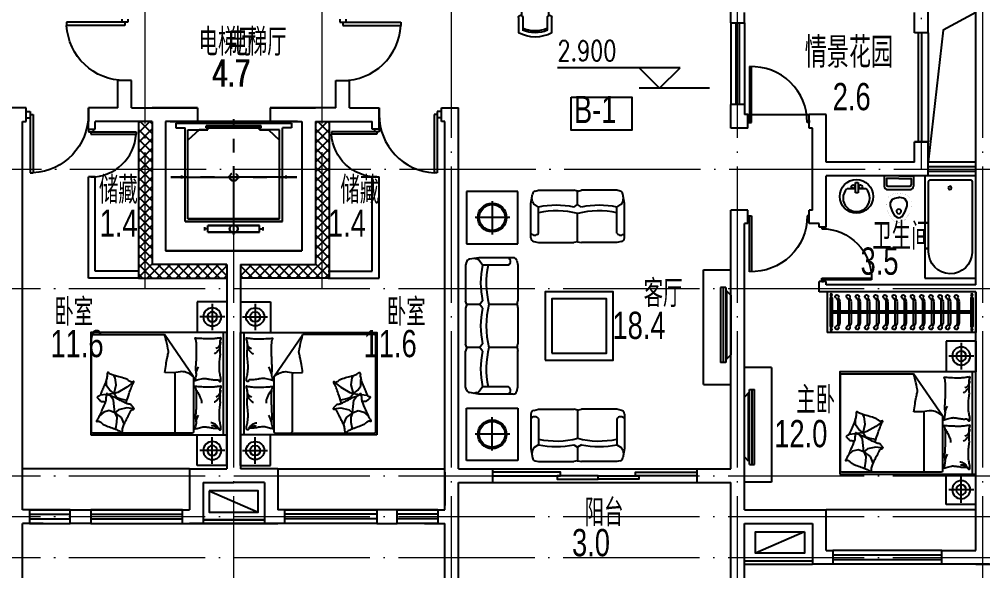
# Model space of a CAD drawing. Extents: x 1332633 to 1595679, y 264824 to 640777.
# Drawn here: x 1354982 to 1369132, y 587892 to 595987 of the extents above; entities that cross this region are included whole.
import ezdxf

# ---------------------------------------------------------------- set-up
doc = ezdxf.new("R2010")
doc.units = 0
doc.header["$LTSCALE"] = 1000
doc.header["$MEASUREMENT"] = 0
for name, pattern in [('CENTER', [2, 1.25, -0.25, 0.25, -0.25]), ('DOTE', [2.42, 2, -0.2, 0.02, -0.2]), ('HIDDEN', [0.375, 0.25, -0.125])]:
    doc.linetypes.add(name, pattern=pattern)
doc.layers.get('0').update_dxf_attribs({"linetype": 'CONTINUOUS'})
for name, color, linetype in [('3T_WOOD', 21, 'CONTINUOUS'), ('A-Area(建筑面积)', 1, 'CONTINUOUS'), ('A-Balcony(建筑阳台)', 32, 'CONTINUOUS'), ('A-BALCONY_建筑阳台_', 6, 'CONTINUOUS'), ('A-Fur1(建筑厨卫洁具)', 136, 'CONTINUOUS'), ('A-Fur2(建筑家具)', 33, 'CONTINUOUS'), ('A-FUR2_建筑家具_', 33, 'CONTINUOUS'), ('A-Ground(室外构件)', 31, 'CONTINUOUS'), ('A-Hole2(板面留洞，降板)', 2, 'CONTINUOUS'), ('A-Hz1(房间名称)', 4, 'CONTINUOUS'), ('A-Hz3(房间面积)', 2, 'CONTINUOUS'), ('A-STAIR_建筑楼梯_踏步_电梯等_', 25, 'CONTINUOUS'), ('A-Wall(建筑墙)', 255, 'CONTINUOUS'), ('A-WALL_建筑墙_', 255, 'CONTINUOUS'), ('A-WINDOW(建筑门窗)', 4, 'CONTINUOUS'), ('A-WINDOW_建筑门窗_', 4, 'CONTINUOUS'), ('C-sheet(通用-图框)', 7, 'CONTINUOUS'), ('DIM_ELEV', 3, 'CONTINUOUS')]:
    doc.layers.add(name, color=color, linetype=linetype)
doc.layers.add('DOTE', color=1, linetype='DOTE', lineweight=13)
doc.layers.add('PUB_TEXT', color=7, linetype='CONTINUOUS', lineweight=13)
doc.styles.add('_TCH_DIM', font='SIMPLEX', dxfattribs={"width": 0.8, "bigfont": 'HZTXT'})
doc.styles.add('DIM_FONT', font='txt', dxfattribs={"width": 0.8})
doc.styles.add('SBJ', font='SimSun.ttf', dxfattribs={"width": 0.8})
doc.styles.get("Standard").update_dxf_attribs({"font": 'GBENOR', "bigfont": 'GBCBIG'})
doc.styles.add('SUNYAT1', font='3yromans.shx', dxfattribs={"width": 0.75, "bigfont": '3yhztxt.shx'})

# ---------------------------------------------------------------- blocks, each defined once
blk = doc.blocks.new('JX')
for p, q in [((-2215, -2200), (-2215, 0)), ((-2185, -2110), (-2185, -90)), ((-2185, -90), (-2095, -90)), ((-2095, -90), (-2095, -250)), ((-315, -250), (-2095, -250)), ((-2055, -494), (-1863, -300)), ((-365, -300), (-1863, -300)), ((-1190, -190), (-1130, -190)), ((-1160, -250), (-1160, -190)), ((-365, -1900), (-365, -300)), ((-315, -1950), (-315, -250)), ((-2055, -650), (-2055, -494)), ((-2135, -1580), (-2135, -620)), ((-2095, -620), (-2135, -620)), ((-2095, -1580), (-2095, -620)), ((-2055, -650), (-2095, -650)), ((-240, -1550), (-240, -650)), ((-110, -650), (-240, -650)), ((-205, -590), (-145, -590)), ((-175, -650), (-175, -590)), ((-110, -1550), (-110, -650)), ((-2095, -1580), (-2135, -1580)), ((-2055, -1550), (-2095, -1550)), ((-2055, -1900), (-2055, -1550)), ((-110, -1550), (-240, -1550)), ((-205, -1610), (-145, -1610)), ((-175, -1550), (-175, -1610)), ((-315, -1950), (-2095, -1950)), ((-2095, -2110), (-2095, -1950)), ((-365, -1900), (-2055, -1900)), ((-1190, -2010), (-1130, -2010)), ((-1160, -1950), (-1160, -2010)), ((-2185, -2110), (-2095, -2110))]:
    blk.add_line(p, q)
at = {"linetype": 'CENTER'}
for p, q in [((-1160, -2200), (-1160, 0)), ((-60, -1100), (-2260, -1100))]:
    blk.add_line(p, q, dxfattribs=at)
at = {"linetype": 'HIDDEN'}
for centre in [(-1160, -1100), (-175, -1100)]:
    blk.add_circle(centre, 71.4, dxfattribs=at)
blk = doc.blocks.new('_A1WPO')
for p, q in [((-0.45, -0.05), (-0.45, 0.949)), ((-0.45, 0.949), (-0.4, 0.949)), ((-0.4, 0), (-0.4, 0.949)), ((-0.5, 0.05), (-0.45, 0.05)), ((-0.5, -0.05), (-0.45, -0.05)), ((-0.45, 0), (-0.4, 0))]:
    blk.add_line(p, q)
blk.add_arc((-0.45, 0), 0.95, 0, 86.983)
blk = doc.blocks.new('B')
at = {"layer": 'A-FUR2_建筑家具_'}
for p, q in [((0, 0), (450, 0)), ((0, 0), (0, -438)), ((2400, 0), (1950, 0)), ((2400, 0), (2400, -438)), ((219, -30), (219, -398)), ((450, -52), (1950, -52)), ((2181, -30), (2181, -398)), ((25, -215), (416, -215)), ((2375, -215), (1984, -215)), ((0, -438), (453, -438)), ((476, -509), (476, -1968)), ((1303, -489), (496, -489)), ((1303, -489), (1922, -916)), ((2400, -438), (1947, -438)), ((496, -761), (1365, -761)), ((1922, -1968), (1922, -916)), ((831, -1368), (845, -1471)), ((1228, -1368), (1148, -1472)), ((611, -1514), (587, -1518)), ((705, -1552), (611, -1514)), ((774, -1645), (705, -1552)), ((845, -1471), (819, -1593)), ((978, -1559), (959, -1470)), ((1148, -1472), (1073, -1603)), ((540, -1638), (537, -1645)), ((638, -1621), (540, -1638)), ((707, -1618), (638, -1621)), ((774, -1645), (707, -1618)), ((819, -1593), (774, -1645)), ((774, -1645), (960, -1664)), ((774, -1645), (805, -1728)), ((960, -1664), (1010, -1700)), ((998, -1617), (978, -1559)), ((1055, -1658), (998, -1617)), ((1055, -1658), (1044, -1752)), ((1073, -1603), (1055, -1658)), ((1055, -1658), (1184, -1626)), ((1055, -1658), (1105, -1721)), ((1184, -1626), (1287, -1640)), ((1287, -1640), (1323, -1660)), ((785, -1810), (731, -1873)), ((805, -1728), (785, -1810)), ((1010, -1700), (1022, -1709)), ((1042, -1767), (1030, -1861)), ((1105, -1721), (1170, -1769)), ((1170, -1769), (1263, -1769)), ((496, -1988), (1902, -1988))]:
    blk.add_line(p, q, dxfattribs=at)
blk.add_lwpolyline([(450, -2000), (450, 0), (1950, 0), (1950, -2000)], close=True, dxfattribs=at)
for points in [[(551, -127, -0.263368), (523, -108, -0.494818), (532, -89, -0.049225), (550, -88, -0.036831), (574, -89, -0.031893), (611, -97, 0.035782), (645, -104, 0.032941), (735, -110, 0.026564), (846, -104, 0.017905), (884, -99, -0.033397), (904, -97, -0.03204), (941, -97, 0.018442), (1005, -101, 0.010837), (1070, -100, 0.014624), (1118, -97, 0.111249), (1141, -89, -0.153708), (1158, -86, -0.076444), (1165, -87, -0.215512), (1167, -89, -0.585858), (1164, -92, 0.363489), (1159, -95, 0.191716), (1159, -106, -0.129675), (1161, -123, -0.01735), (1158, -140, 0.019326), (1156, -155, 0.018818), (1149, -223, 0.021828), (1148, -283, 0.006204), (1150, -316, 0.001963), (1156, -423, 0.028341), (1160, -459, -0.117014), (1159, -468, -0.36606), (1158, -469, -0.03973), (1144, -466, -0.048309), (1131, -461, 0.062981), (1120, -457, 0.04058), (1097, -454, 0.014345), (1030, -451, 0.005484), (904, -452, 0.007153), (808, -455, 0.008762), (766, -458, -0.008153), (720, -461, -0.06251), (663, -456, 0.078669), (617, -454, 0.047825), (595, -459, -0.034494), (564, -466, -0.023571), (539, -469, -0.510228), (538, -468), (545, -438), (566, -356, 0.073041), (568, -336, 0.023305), (562, -275, 0.018299), (558, -252, -0.01097), (551, -214, -0.042281), (548, -180, -0.027201), (551, -126)], [(551, -127, -0.077379), (586, -152, -0.077379), (611, -187, -0.047525), (621, -211, -0.047525), (626, -238)], [(1025, -101, 0.027842), (1001, -111, 0.048685), (989, -119, 0.023666), (961, -144, 0.031223), (942, -164, 0.046801), (936, -172, 0.023191), (928, -189)], [(1107, -95, 0.088153), (1072, -98, 0.088153), (1041, -114, 0.077547), (1019, -135, 0.077547), (1005, -162)], [(1260, -127, -0.263368), (1232, -108, -0.494818), (1241, -89, -0.049225), (1259, -88, -0.036831), (1283, -89, -0.031893), (1321, -97, 0.035782), (1355, -104, 0.032941), (1444, -110, 0.026564), (1556, -104, 0.017905), (1593, -99, -0.033397), (1613, -97, -0.03204), (1650, -97, 0.018442), (1715, -101, 0.010837), (1779, -100, 0.014624), (1827, -97, 0.111249), (1850, -89, -0.153708), (1867, -86, -0.076444), (1874, -87, -0.215512), (1876, -89, -0.585858), (1873, -92, 0.363489), (1869, -95, 0.191716), (1869, -106, -0.129675), (1871, -123, -0.01735), (1868, -140, 0.019326), (1865, -155, 0.018818), (1858, -223, 0.021828), (1857, -283, 0.006204), (1859, -316, 0.001963), (1865, -423, 0.028341), (1869, -459, -0.117014), (1869, -468, -0.36606), (1867, -469, -0.03973), (1854, -466, -0.048309), (1840, -461, 0.062981), (1829, -457, 0.04058), (1806, -454, 0.014345), (1739, -451, 0.005484), (1614, -452, 0.007153), (1517, -455, 0.008762), (1475, -458, -0.008153), (1429, -461, -0.06251), (1372, -456, 0.078669), (1327, -454, 0.047825), (1304, -459, -0.034494), (1273, -466, -0.023571), (1248, -469, -0.510228), (1247, -468), (1255, -438), (1275, -356, 0.073041), (1277, -336, 0.023305), (1271, -275, 0.018299), (1267, -252, -0.01097), (1260, -214, -0.042281), (1257, -180, -0.027201), (1260, -126)], [(1734, -101, 0.027842), (1710, -111, 0.048685), (1698, -119, 0.023666), (1670, -144, 0.031223), (1651, -164, 0.046801), (1646, -172, 0.023191), (1638, -189)], [(1816, -95, 0.088153), (1782, -98, 0.088153), (1750, -114, 0.077547), (1729, -135, 0.077547), (1715, -162)], [(549, -143, -0.05369), (564, -156, -0.070312), (572, -168, -0.015448), (575, -177, -0.013244), (579, -187, -0.082127), (582, -205, -0.064164), (579, -228)], [(641, -454, 0.009729), (669, -445, 0.009729), (696, -435, 0.007971), (717, -426, 0.007971), (739, -416)], [(1111, -455, 0.016108), (1072, -429, 0.024599), (1045, -414, 0.009477), (996, -391, 0.015937), (966, -378, 0.072521), (950, -375, 0.033339), (913, -375)], [(1351, -454, 0.009729), (1378, -445, 0.009729), (1405, -435, 0.007971), (1427, -426, 0.007971), (1448, -416)], [(1303, -489, -0.085272), (1367, -599, -0.124044), (1376, -686), (1362, -782), (1364, -912)], [(1364, -912, 0.007867), (1482, -894, 0.009508), (1578, -876, 0.006616), (1643, -862, -0.023828), (1662, -858, -0.080713), (1680, -859, -0.009591), (1833, -891, -0.013133), (1866, -899, -0.007859), (1922, -916)], [(914, -1480, 0.025626), (926, -1478, 0.0108), (1055, -1436, 0.00456), (1142, -1405, 0.01125), (1177, -1391, 0.069394), (1196, -1380, -0.079756), (1213, -1371, -0.106399), (1228, -1368, -0.328642), (1232, -1372, -0.299547), (1229, -1378, 0.189917), (1224, -1387, 0.033518), (1223, -1397, 0.075627), (1223, -1402, 0.053489), (1226, -1410, 0.017838), (1238, -1432, 0.038394), (1255, -1456, -0.059529), (1266, -1472, -0.035943), (1276, -1498, -0.011245), (1302, -1585, -0.006203), (1312, -1624, 0.010783), (1318, -1647, 0.019485), (1323, -1660, 0.005062), (1342, -1710, 0.101392), (1359, -1736, -0.223768), (1364, -1749, -0.25558), (1361, -1754, -0.081563), (1345, -1759, -0.071805), (1328, -1759, 0.069985), (1311, -1759, 0.03546), (1251, -1772, 0.029432), (1182, -1797, 0.001554), (1149, -1811, -0.00152), (1115, -1826, -0.004735), (1079, -1840, 0.00382), (1036, -1859, 0.296001), (1014, -1891, -0.649774), (992, -1900, -0.02319), (988, -1895, 0.0288), (984, -1892, 0.005727), (977, -1886, -0.004358), (969, -1878, -0.027528), (952, -1861, -0.046214), (943, -1850, -0.194121), (940, -1833, 0.133719), (939, -1809, 0.005779), (932, -1787, 0.008882)]]:
    blk.add_lwpolyline(points, format="xyb", dxfattribs=at)
blk.add_lwpolyline([(508, -1583, 0.101392), (490, -1559, -0.223768), (484, -1546, -0.25558), (486, -1541, -0.081563), (502, -1535, -0.071805), (519, -1534, 0.069985), (536, -1532, 0.03546), (595, -1515, 0.029432), (661, -1485, 0.001554), (694, -1468, -0.00152), (726, -1451, -0.004735), (761, -1433, 0.00382), (803, -1412, 0.296001), (822, -1378, -0.649774), (843, -1367, -0.02319), (848, -1372, 0.0288), (852, -1375, 0.005727), (859, -1380, -0.004358), (868, -1387, -0.027528), (886, -1403, -0.046214), (895, -1414, -0.194121), (900, -1430, 0.133719), (903, -1454, 0.011505), (921, -1496, 0.008882), (947, -1550, 0.012426), (985, -1618, -0.033612), (997, -1644), (1020, -1701), (1038, -1744, 0.224341), (1053, -1757, -0.722772), (1053, -1766, -0.103513), (1049, -1767, 0.053465), (1042, -1767, 0.030109), (1019, -1772, -0.031436), (997, -1776, -0.05324), (982, -1776, 0.05518), (967, -1777, 0.056271), (942, -1783, 0.0108), (816, -1835, 0.00456), (731, -1873, 0.01125), (697, -1889, 0.069394), (679, -1902, -0.079756), (663, -1912, -0.106399), (649, -1915, -0.328642), (645, -1912, -0.299547), (646, -1906, 0.189917), (651, -1896, 0.033518), (652, -1886, 0.075627), (651, -1882, 0.053489), (647, -1874, 0.017838), (634, -1853, 0.038394), (615, -1830, -0.059529), (603, -1815, -0.035943), (590, -1790, -0.011245), (558, -1705, -0.006203), (545, -1667, 0.010783), (537, -1645, 0.019485), (532, -1632, 0.005062)], format="xyb", close=True, dxfattribs=at)
for centre, radius in [((219, -215), 133), ((219, -215), 73.3), ((2181, -215), 133), ((2181, -215), 73.3)]:
    blk.add_circle(centre, radius, dxfattribs=at)
for centre, start, end in [((496, -509), 90, 180), ((496, -741), 180, 270), ((496, -1968), 180, 270), ((1902, -1968), 270, 0)]:
    blk.add_arc(centre, 20, start, end, dxfattribs=at)
at = {"layer": 'A-FUR2_建筑家具_', "style": 'DIM_FONT', "text_generation_flag": 4, "width": 0.8, "flags": 9}
for tag in ['YSIZE', 'XSIZE']:
    blk.add_attdef(tag, (0, 0), '', height=0.5, rotation=90, dxfattribs=at)
blk = doc.blocks.new('衣橱2100X600')
at = {"layer": 'A-Fur2(建筑家具)'}
for p, q in [((-2000, 0), (183, 0)), ((-2000, 0), (-2000, -600)), ((-1955, -90), (-1955, -510)), ((-1928, -90), (-1928, -510)), ((-1755, -141), (-1755, -459)), ((-1724, -134), (-1724, -466)), ((-1627, -141), (-1627, -459)), ((-1595, -134), (-1595, -466)), ((-1517, -141), (-1517, -459)), ((-1485, -134), (-1485, -466)), ((-1382, -141), (-1382, -459)), ((-1350, -134), (-1350, -466)), ((-1247, -141), (-1247, -459)), ((-1215, -134), (-1215, -466)), ((-1112, -141), (-1112, -459)), ((-1080, -134), (-1080, -466)), ((-977, -141), (-977, -459)), ((-945, -134), (-945, -466)), ((-842, -141), (-842, -459)), ((-810, -134), (-810, -466)), ((-707, -141), (-707, -459)), ((-675, -134), (-675, -466)), ((-572, -141), (-572, -459)), ((-540, -134), (-540, -466)), ((-437, -141), (-437, -459)), ((-405, -134), (-405, -466)), ((-302, -141), (-302, -459)), ((-270, -134), (-270, -466)), ((-167, -141), (-167, -459)), ((-135, -134), (-135, -466)), ((-3, -141), (-3, -459)), ((28, -134), (28, -466)), ((111, -90), (111, -510)), ((138, -90), (138, -510)), ((183, 0), (183, -600)), ((-1928, -287), (111, -287)), ((-1928, -314), (111, -314)), ((-2000, -600), (183, -600))]:
    blk.add_line(p, q, dxfattribs=at)
for centre in [(-1941, -45), (-1941, -90), (124, -45), (124, -90), (-1941, -510), (-1941, -555), (124, -510), (124, -555)]:
    blk.add_circle(centre, 13.5, dxfattribs=at)
for centre, radius, start, end in [((-1585, -190), 177, 145.4947, 163.6608), ((-1712, -71), 26.6, 303.9623, 224.8345), ((-1679, -134), 45, 114.7041, 180), ((-1457, -190), 177, 145.4947, 163.6608), ((-1584, -71), 26.6, 303.9623, 224.8345), ((-1550, -134), 45, 114.7041, 180), ((-1347, -190), 177, 145.4947, 163.6608), ((-1474, -71), 26.6, 303.9623, 224.8345), ((-1440, -134), 45, 114.7041, 180), ((-1212, -190), 177, 145.4947, 163.6608), ((-1339, -71), 26.6, 303.9623, 224.8345), ((-1305, -134), 45, 114.7041, 180), ((-1077, -190), 177, 145.4947, 163.6608), ((-1204, -71), 26.6, 303.9623, 224.8345), ((-1170, -134), 45, 114.7041, 180), ((-942, -190), 177, 145.4947, 163.6608), ((-1069, -71), 26.6, 303.9623, 224.8345), ((-1035, -134), 45, 114.7041, 180), ((-807, -190), 177, 145.4947, 163.6608), ((-934, -71), 26.6, 303.9623, 224.8345), ((-900, -134), 45, 114.7041, 180), ((-672, -190), 177, 145.4947, 163.6608), ((-799, -71), 26.6, 303.9623, 224.8345), ((-765, -134), 45, 114.7041, 180), ((-537, -190), 177, 145.4947, 163.6608), ((-664, -71), 26.6, 303.9623, 224.8345), ((-630, -134), 45, 114.7041, 180), ((-402, -190), 177, 145.4947, 163.6608), ((-529, -71), 26.6, 303.9623, 224.8345), ((-495, -134), 45, 114.7041, 180), ((-267, -190), 177, 145.4947, 163.6608), ((-394, -71), 26.6, 303.9623, 224.8345), ((-360, -134), 45, 114.7041, 180), ((-132, -190), 177, 145.4947, 163.6608), ((-259, -71), 26.6, 303.9623, 224.8345), ((-225, -134), 45, 114.7041, 180), ((3, -190), 177, 145.4947, 163.6608), ((-124, -71), 26.6, 303.9623, 224.8345), ((-90, -134), 45, 114.7041, 180), ((167, -190), 177, 145.4947, 163.6608), ((40, -71), 26.6, 303.9623, 224.8345), ((73, -134), 45, 114.7041, 180), ((-1585, -410), 177, 196.3392, 214.5053), ((-1712, -529), 26.6, 135.1655, 56.0377), ((-1679, -466), 45, 180, 245.2959), ((-1457, -410), 177, 196.3392, 214.5053), ((-1584, -529), 26.6, 135.1655, 56.0377), ((-1550, -466), 45, 180, 245.2959), ((-1347, -410), 177, 196.3392, 214.5053), ((-1474, -529), 26.6, 135.1655, 56.0377), ((-1440, -466), 45, 180, 245.2959), ((-1212, -410), 177, 196.3392, 214.5053), ((-1339, -529), 26.6, 135.1655, 56.0377), ((-1305, -466), 45, 180, 245.2959), ((-1077, -410), 177, 196.3392, 214.5053), ((-1204, -529), 26.6, 135.1655, 56.0377), ((-1170, -466), 45, 180, 245.2959), ((-942, -410), 177, 196.3392, 214.5053), ((-1069, -529), 26.6, 135.1655, 56.0377), ((-1035, -466), 45, 180, 245.2959), ((-807, -410), 177, 196.3392, 214.5053), ((-934, -529), 26.6, 135.1655, 56.0377), ((-900, -466), 45, 180, 245.2959), ((-672, -410), 177, 196.3392, 214.5053), ((-799, -529), 26.6, 135.1655, 56.0377), ((-765, -466), 45, 180, 245.2959), ((-537, -410), 177, 196.3392, 214.5053), ((-664, -529), 26.6, 135.1655, 56.0377), ((-630, -466), 45, 180, 245.2959), ((-402, -410), 177, 196.3392, 214.5053), ((-529, -529), 26.6, 135.1655, 56.0377), ((-495, -466), 45, 180, 245.2959), ((-267, -410), 177, 196.3392, 214.5053), ((-394, -529), 26.6, 135.1655, 56.0377), ((-360, -466), 45, 180, 245.2959), ((-132, -410), 177, 196.3392, 214.5053), ((-259, -529), 26.6, 135.1655, 56.0377), ((-225, -466), 45, 180, 245.2959), ((3, -410), 177, 196.3392, 214.5053), ((-124, -529), 26.6, 135.1655, 56.0377), ((-90, -466), 45, 180, 245.2959), ((167, -410), 177, 196.3392, 214.5053), ((40, -529), 26.6, 135.1655, 56.0377), ((73, -466), 45, 180, 245.2959)]:
    blk.add_arc(centre, radius, start, end, dxfattribs=at)
blk = doc.blocks.new('电视柜')
at = {"layer": 'A-Fur2(建筑家具)'}
for p, q in [((-400, 876), (0, 876)), ((-400, 876), (-400, -810)), ((-75, 550), (-150, 550)), ((-150, -550), (-150, 550)), ((-113, -550), (-113, 550)), ((-75, -550), (-75, 550)), ((-75, 501), (-62, 501)), ((-62, 501), (0, 437)), ((-62, -501), (-62, 501)), ((0, -437), (0, 437)), ((-75, -550), (-150, -550)), ((-75, -501), (-62, -501)), ((-62, -501), (0, -437)), ((-400, -810), (0, -810))]:
    blk.add_line(p, q, dxfattribs=at)
blk = doc.blocks.new('六人餐桌')
at = {"layer": 'A-Fur2(建筑家具)'}
for p, q in [((0, 800), (1400, 800)), ((0, 661), (0, 800)), ((0, 800), (127, 800)), ((0, 0), (0, 800)), ((127, 800), (127, 661)), ((151, 800), (702, 0)), ((200, 771), (207, 763)), ((567, 800), (1118, 0)), ((645, 800), (1196, 0)), ((1179, 800), (1400, 478)), ((1200, 771), (1193, 763)), ((1273, 661), (1273, 800)), ((1273, 800), (1400, 800)), ((1400, 800), (1400, 661)), ((1400, 800), (1400, 0)), ((127, 661), (0, 661)), ((0, 607), (7, 600)), ((1400, 661), (1273, 661)), ((1400, 607), (1393, 600)), ((0, 489), (337, 0)), ((0, 0), (0, 139)), ((0, 139), (127, 139)), ((1400, 0), (0, 0)), ((127, 0), (0, 0)), ((127, 139), (127, 0)), ((200, 29), (207, 37)), ((1200, 29), (1193, 37)), ((1273, 0), (1273, 139)), ((1273, 139), (1400, 139)), ((1400, 0), (1273, 0)), ((1400, 139), (1400, 0))]:
    blk.add_line(p, q, dxfattribs=at)
for points in [[(163, 886), (163, 1113)], [(225, 886), (225, 1074)], [(590, 1075), (590, 886)], [(652, 1113), (652, 886)], [(748, 1113), (748, 886)], [(810, 1075), (810, 886)], [(1175, 886), (1175, 1074)], [(1237, 886), (1237, 1113)], [(-116, 644), (-343, 644)], [(-116, 582), (-304, 582)], [(1516, 644), (1743, 644)], [(1516, 582), (1704, 582)], [(-343, 156), (-116, 156)], [(-304, 218), (-116, 218)], [(1704, 218), (1516, 218)], [(1743, 156), (1516, 156)], [(163, -86), (163, -313)], [(225, -86), (225, -274)], [(590, -275), (590, -86)], [(652, -313), (652, -86)], [(748, -313), (748, -86)], [(810, -275), (810, -86)], [(1175, -86), (1175, -274)], [(1237, -86), (1237, -313)]]:
    blk.add_lwpolyline(points, dxfattribs=at)
for points in [[(607, 858), (607, 695, -0.414214), (581, 669), (234, 669, -0.414214), (207, 695), (207, 858)], [(793, 858), (793, 695, 0.414214), (819, 669), (1166, 669, 0.414214), (1193, 695), (1193, 858)], [(-88, 200), (75, 200, 0.414214), (102, 227), (102, 573, 0.414214), (75, 600), (-88, 600)], [(1488, 200), (1325, 200, -0.414214), (1298, 227), (1298, 573, -0.414214), (1325, 600), (1488, 600)], [(607, -58), (607, 105, 0.414214), (581, 131), (234, 131, 0.414214), (207, 105), (207, -58)], [(793, -58), (793, 105, -0.414214), (819, 131), (1166, 131, -0.414214), (1193, 105), (1193, -58)]]:
    blk.add_lwpolyline(points, format="xyb", dxfattribs=at)
for centre, radius, start, end in [((408, 662), 513, 61.583, 118.5179), ((992, 662), 513, 61.4821, 118.417), ((408, 662), 451, 66.2018, 113.9086), ((408, 662), 424, 64.6023, 115.5165), ((992, 662), 451, 66.0914, 113.7982), ((992, 662), 424, 64.4835, 115.3977), ((194, 886), 31.1, 180, 0), ((621, 886), 31.1, 180, 0), ((779, 886), 31.1, 180, 0), ((1206, 886), 31.1, 180, 0), ((108, 400), 513, 151.4821, 208.417), ((108, 400), 451, 156.0914, 203.7982), ((108, 400), 424, 154.4835, 205.3977), ((-116, 613), 31.1, 270, 90), ((1516, 613), 31.1, 90, 270), ((1292, 400), 424, 334.6023, 25.5165), ((1292, 400), 451, 336.2018, 23.9086), ((1292, 400), 513, 331.583, 28.5179), ((-116, 187), 31.1, 270, 90), ((1516, 187), 31.1, 90, 270), ((194, -86), 31.1, 0, 180), ((621, -86), 31.1, 0, 180), ((779, -86), 31.1, 0, 180), ((1206, -86), 31.1, 0, 180), ((408, 138), 424, 244.4835, 295.3977), ((408, 138), 451, 246.0914, 293.7982), ((992, 138), 424, 244.6023, 295.5165), ((992, 138), 451, 246.2018, 293.9086), ((408, 138), 513, 241.4821, 298.417), ((992, 138), 513, 241.583, 298.5179)]:
    blk.add_arc(centre, radius, start, end, dxfattribs=at)
blk = doc.blocks.new('DOOR_B01')
for p, q in [((-0.47, 0.895), (-0.47, -0.015)), ((-0.44, -0.015), (-0.44, 0.895)), ((-0.5, 0.015), (-0.47, 0.015)), ((-0.5, -0.015), (-0.5, 0.015)), ((0.47, 0.015), (0.5, 0.015)), ((0.5, 0.015), (0.5, -0.015)), ((-0.5, -0.015), (-0.44, -0.015)), ((0.5, -0.015), (0.47, -0.015))]:
    blk.add_line(p, q)
blk.add_arc((-0.44, -0.015), 0.91, 0, 91.8892)
blk = doc.blocks.new('M_E7')
for p, q in [((-201, 62), (-201, -265)), ((-10, 112), (-151, 112)), ((-150, 61), (-150, -264)), ((-41, 81), (-130, 81)), ((-36, -102), (-36, 76)), ((0, -102), (0, 102)), ((-36, -102), (-36, -279)), ((0, -102), (0, -305)), ((-10, -315), (-151, -315)), ((-41, -284), (-130, -284))]:
    blk.add_line(p, q)
at = {"const_width": 1}
for points in [[(-651, -24), (-637, -1), (-550, 51), (-451, 83), (-371, 88), (-294, 37), (-262, -18), (-252, -84), (-252, -102)], [(-651, -180), (-637, -202), (-550, -254), (-451, -287), (-371, -292), (-294, -240), (-262, -186), (-252, -119), (-252, -102)]]:
    blk.add_lwpolyline(points, dxfattribs=at)
for points in [[(-597, -59), (-590, -49), (-523, -9), (-438, 19), (-389, 22), (-343, -9), (-325, -40), (-317, -89), (-317, -102)], [(-596, -145), (-590, -154), (-523, -194), (-438, -222), (-389, -225), (-343, -194), (-325, -164), (-317, -114), (-317, -102)]]:
    blk.add_lwpolyline(points)
blk.add_lwpolyline([(-644, -15, 0.39866), (-643, -191, 0.39866)], format="xyb", dxfattribs=at)
for centre, radius, start, end in [((-151, 62), 50, 90, 180), ((-130, 61), 20, 90, 180), ((-41, 76), 5, 0, 90), ((-10, 102), 10, 0, 90), ((-551, -102), 62.6, 137.0381, 223.979), ((-511, -114), 47.8, 77.2641, 164.6652), ((-511, -89), 47.8, 195.3348, 282.7359), ((-541, -103), 54.1, 1.1332, 40.3816), ((-541, -101), 54.1, 319.6184, 358.8668), ((-151, -265), 50, 180, 270), ((-130, -264), 20, 180, 270), ((-41, -279), 5, 270, 0), ((-10, -305), 10, 270, 0)]:
    blk.add_arc(centre, radius, start, end)
at = {"width": 0.8, "flags": 9}
for tag in ['XSIZE', 'YSIZE']:
    blk.add_attdef(tag, (0, 0), '', height=0.5, dxfattribs=at)
blk = doc.blocks.new('M_E33IEP')
for p, q in [((44, -21), (44, 20)), ((44, 20), (194, 20)), ((135, 135), (135, 20)), ((194, 20), (194, -21)), ((194, -21), (44, -21)), ((135, -21), (135, -144))]:
    blk.add_line(p, q)
for centre, radius in [((248, -5), 246), ((106, 56), 26.7), ((105, -55), 26.7)]:
    blk.add_circle(centre, radius)
blk.add_arc((274, -5), 197, 225.2527, 134.7473)
at = {"style": 'DIM_FONT', "width": 0.8, "flags": 9}
for tag in ['XSIZE', 'YSIZE']:
    blk.add_attdef(tag, (0, 0), '', height=0.5, dxfattribs=at)
at = {"width": 0.8, "flags": 9}
for tag in ['XSIZE', 'YSIZE']:
    blk.add_attdef(tag, (2, -251), '', height=150, dxfattribs=at)
blk = doc.blocks.new('dfasdf')
at = {"layer": 'A-FUR2_建筑家具_'}
for p, q in [((1011, 3954), (1057, 3966)), ((1057, 3966), (1579, 3966)), ((1625, 3954), (1579, 3966)), ((1642, 3954), (1688, 3966)), ((2210, 3966), (1688, 3966)), ((2256, 3954), (2210, 3966)), ((0, 3949), (0, 3182)), ((756, 3949), (0, 3949)), ((756, 3182), (756, 3949)), ((947, 3774), (970, 3910)), ((970, 3796), (960, 3848)), ((1633, 3755), (1633, 3951)), ((2320, 3774), (2297, 3910)), ((2297, 3796), (2307, 3848)), ((378, 3804), (378, 3316)), ((947, 3268), (947, 3774)), ((1057, 3719), (994, 3761)), ((1057, 3334), (1057, 3719)), ((1579, 3719), (1633, 3755)), ((1688, 3719), (1633, 3755)), ((2210, 3719), (2273, 3761)), ((2210, 3334), (2210, 3719)), ((2320, 3268), (2320, 3774)), ((636, 3565), (127, 3565)), ((1633, 3211), (1633, 3623)), ((0, 3182), (756, 3182)), ((989, 3214), (1057, 3197)), ((1057, 3197), (1579, 3197)), ((1633, 3211), (1579, 3197)), ((1633, 3211), (1688, 3197)), ((2210, 3197), (1688, 3197)), ((2278, 3214), (2210, 3197)), ((180, 2976), (44, 2953)), ((686, 2976), (180, 2976)), ((-1, 2913), (-12, 2866)), ((-12, 2866), (-12, 2345)), ((158, 2953), (105, 2964)), ((235, 2866), (193, 2930)), ((619, 2866), (235, 2866)), ((739, 2935), (756, 2866)), ((756, 2866), (756, 2345)), ((-1, 2299), (-12, 2345)), ((-1, 2281), (-12, 2235)), ((-1, 2281), (-12, 2235)), ((198, 2290), (2, 2290)), ((235, 2345), (198, 2290)), ((235, 2235), (198, 2290)), ((743, 2290), (330, 2290)), ((743, 2290), (756, 2345)), ((743, 2290), (756, 2235)), ((-12, 2235), (-12, 1714)), ((756, 2235), (756, 1714)), ((-1, 1668), (-12, 1714)), ((235, 1714), (198, 1659)), ((743, 1659), (756, 1714)), ((-1, 1650), (-12, 1604)), ((-12, 1083), (-12, 1604)), ((198, 1659), (2, 1659)), ((235, 1604), (198, 1659)), ((743, 1659), (330, 1659)), ((743, 1659), (756, 1604)), ((756, 1083), (756, 1604)), ((-1, 1036), (-12, 1083)), ((180, 973), (44, 996)), ((158, 996), (105, 985)), ((235, 1083), (193, 1019)), ((619, 1083), (235, 1083)), ((739, 1014), (756, 1083)), ((686, 973), (180, 973)), ((0, 0), (0, 767)), ((0, 767), (756, 767)), ((756, 767), (756, 0)), ((989, 735), (1057, 752)), ((1057, 752), (1579, 752)), ((1633, 738), (1579, 752)), ((1633, 738), (1688, 752)), ((1633, 738), (1633, 326)), ((2210, 752), (1688, 752)), ((2278, 735), (2210, 752)), ((378, 145), (378, 633)), ((947, 681), (947, 175)), ((1057, 614), (1057, 230)), ((2210, 614), (2210, 230)), ((2320, 681), (2320, 175)), ((636, 384), (127, 384)), ((947, 175), (970, 39)), ((970, 153), (960, 101)), ((1057, 230), (994, 188)), ((1579, 230), (1633, 194)), ((1688, 230), (1633, 194)), ((1633, 194), (1633, -2)), ((2210, 230), (2273, 188)), ((2320, 175), (2297, 39)), ((2297, 153), (2307, 101)), ((756, 0), (0, 0)), ((1011, -5), (1057, -17)), ((1057, -17), (1579, -17)), ((1625, -5), (1579, -17)), ((1642, -5), (1688, -17)), ((2210, -17), (1688, -17)), ((2256, -5), (2210, -17))]:
    blk.add_line(p, q, dxfattribs=at)
for points in [[(1156, 1474), (2156, 1474), (2156, 2474), (1156, 2474)], [(1256, 1574), (2056, 1574), (2056, 2374), (1256, 2374)]]:
    blk.add_lwpolyline(points, close=True, dxfattribs=at)
for centre, radius in [((378, 3565), 211), ((378, 3565), 190), ((378, 384), 211), ((378, 384), 190)]:
    blk.add_circle(centre, radius, dxfattribs=at)
for centre, radius, start, end in [((1024, 3901), 54.9, 104.0362, 170.5377), ((1612, 3901), 54.9, 66.4002, 75.9638), ((1655, 3901), 54.9, 104.0362, 113.5998), ((2243, 3901), 54.9, 9.4623, 75.9638), ((1024, 3807), 54.9, 191.3099, 236.3099), ((1318, 2494), 1252, 77.982, 102.018), ((1949, 2494), 1252, 77.982, 102.018), ((2243, 3807), 54.9, 303.6901, 348.6901), ((1318, 2412), 1252, 75.4009, 102.018), ((1949, 2412), 1252, 77.982, 104.5991), ((1002, 3376), 68.6, 216.8699, 323.1301), ((1002, 3268), 54.9, 180, 255.9638), ((2265, 3376), 68.6, 216.8699, 323.1301), ((2265, 3268), 54.9, 284.0362, 0), ((578, 2921), 68.6, 306.8699, 53.1301), ((686, 2921), 54.9, 14.0362, 90), ((53, 2899), 54.9, 99.4623, 165.9638), ((147, 2899), 54.9, 33.6901, 78.6901), ((1460, 2606), 1252, 167.982, 192.018), ((1542, 2606), 1252, 167.982, 194.5991), ((53, 2312), 54.9, 194.0362, 203.5998), ((53, 2268), 54.9, 156.4002, 165.9638), ((1542, 1974), 1252, 165.4009, 194.5991), ((1460, 1974), 1252, 167.982, 192.018), ((53, 1681), 54.9, 194.0362, 203.5998), ((53, 1637), 54.9, 156.4002, 165.9638), ((1460, 1343), 1252, 167.982, 192.018), ((1542, 1343), 1252, 165.4009, 192.018), ((53, 1050), 54.9, 194.0362, 260.5377), ((147, 1050), 54.9, 281.3099, 326.3099), ((578, 1028), 68.6, 306.8699, 53.1301), ((686, 1028), 54.9, 270, 345.9638), ((1002, 681), 54.9, 104.0362, 180), ((2265, 681), 54.9, 0, 75.9638), ((1002, 573), 68.6, 36.8699, 143.1301), ((2265, 573), 68.6, 36.8699, 143.1301), ((1318, 1537), 1252, 257.982, 284.5991), ((1949, 1537), 1252, 255.4009, 282.018), ((1024, 142), 54.9, 123.6901, 168.6901), ((1318, 1455), 1252, 257.982, 282.018), ((1949, 1455), 1252, 257.982, 282.018), ((2243, 142), 54.9, 11.3099, 56.3099), ((1024, 48), 54.9, 189.4623, 255.9638), ((2243, 48), 54.9, 284.0362, 350.5377), ((1612, 48), 54.9, 284.0362, 293.5998), ((1655, 48), 54.9, 246.4002, 255.9638)]:
    blk.add_arc(centre, radius, start, end, dxfattribs=at)
at = {"layer": 'A-FUR2_建筑家具_', "style": 'SBJ', "width": 0.8, "flags": 9}
for tag, p in [('YSIZE', (0, 3949)), ('XSIZE', (0, 3949)), ('YSIZE', (0, 0)), ('XSIZE', (0, 0))]:
    blk.add_attdef(tag, p, '', height=0.5, rotation=180, dxfattribs=at)
blk = doc.blocks.new('浴缸08X15')
at = {"layer": 'A-Fur1(建筑厨卫洁具)'}
for p, q in [((-375, -1500), (-375, 0)), ((-375, 0), (375, 0)), ((375, 0), (375, -1500)), ((-319, -85), (-319, -1125)), ((289, -56), (-289, -55)), ((319, -1113), (319, -86)), ((375, -1500), (-375, -1500))]:
    blk.add_line(p, q, dxfattribs=at)
blk.add_circle((6, -176), 25, dxfattribs=at)
for centre, radius, start, end in [((-289, -85), 30, 89.9714, 179.9956), ((289, -86), 30, 0.0057, 89.9714), ((0, -1117), 319, 181.3982, 0.6999)]:
    blk.add_arc(centre, radius, start, end, dxfattribs=at)
blk = doc.blocks.new('WIN_03X1200X200')
at = {"layer": 'A-WINDOW(建筑门窗)'}
for p, q in [((-0.5, 0.083), (0.5, 0.083)), ((-0.5, 0.021), (0.5, 0.021)), ((-0.5, -0.021), (0.5, -0.021)), ((-0.5, -0.083), (0.5, -0.083))]:
    blk.add_line(p, q, dxfattribs=at)
blk = doc.blocks.new('A$C79D20D74')
at = {"layer": 'A-Ground(室外构件)'}
blk.add_line((0, 720), (315, 0), dxfattribs=at)
blk.add_lwpolyline([(0, 720), (315, 720), (315, 0), (0, 0)], close=True, dxfattribs=at)

msp = doc.modelspace()

# ---------------------------------------------------------------- hatches: boundary and pattern name
at = {"layer": 'A-Hole2(板面留洞，降板)'}
h = msp.add_hatch(dxfattribs=at)
h.set_pattern_fill('ANSI37', color=8, scale=800, angle=720, style=0)
h.set_pattern_definition([(45, (2080481.16, 622558.85), (-70.710678, 70.710678), []), (135, (2080481.16, 622558.85), (-70.710678, -70.710678), [])])
h.paths.add_polyline_path([(1358032, 592387), (1356932, 592387), (1356932, 594487), (1356732, 594487), (1356732, 592187), (1358032, 592187)])
h = msp.add_hatch(dxfattribs=at)
h.set_pattern_fill('ANSI37', color=8, scale=800, angle=720, style=0)
h.set_pattern_definition([(135, (635783.43, 622558.85), (70.710678, 70.710678), []), (45, (635783.43, 622558.85), (70.710678, -70.710678), [])])
h.paths.add_polyline_path([(1358232, 592387), (1359332, 592387), (1359332, 594487), (1359532, 594487), (1359532, 592187), (1358232, 592187)])

# ---------------------------------------------------------------- linework, layer by layer
at = {"layer": 'A-Balcony(建筑阳台)'}
msp.add_lwpolyline([(1369032, 596087), (1368550, 595827), (1368332, 593887)], dxfattribs=at)
at = {"layer": 'A-BALCONY_建筑阳台_'}
for p, q in [((1368182, 595787), (1368182, 594187)), ((1368182, 595787), (1368182, 594187)), ((1368232, 595787), (1368232, 594187)), ((1368232, 595787), (1368232, 594187)), ((1368332, 595787), (1368332, 594187)), ((1368332, 595787), (1368332, 594187))]:
    msp.add_line(p, q, dxfattribs=at)
at = {"layer": 'A-Ground(室外构件)'}
for p, q in [((1357682, 588637), (1358132, 588637)), ((1358132, 588637), (1357682, 588637)), ((1357682, 588587), (1358132, 588587)), ((1357682, 588587), (1358132, 588587)), ((1358132, 588587), (1357682, 588587)), ((1358582, 588637), (1358132, 588637)), ((1358132, 588637), (1358582, 588637)), ((1358582, 588587), (1358132, 588587)), ((1358582, 588587), (1358132, 588587)), ((1358132, 588587), (1358582, 588587)), ((1365632, 588037), (1366632, 588037)), ((1365632, 587987), (1366632, 587987))]:
    msp.add_line(p, q, dxfattribs=at)
at = {"layer": 'A-Hole2(板面留洞，降板)', "color": 8}
for p, q in [((1356732, 594487), (1356732, 592187)), ((1359532, 594487), (1359532, 592187)), ((1356732, 592187), (1358032, 592187)), ((1359532, 592187), (1358232, 592187))]:
    msp.add_line(p, q, dxfattribs=at)
at = {"layer": 'A-Hz1(房间名称)', "color": 6}
msp.add_lwpolyline([(1363090, 594845), (1363980, 594845), (1363980, 594357), (1363090, 594357)], close=True, dxfattribs=at)
at = {"layer": 'A-Wall(建筑墙)'}
for p, q in [((1356932, 594487), (1356098, 594487)), ((1356932, 594487), (1356932, 592387)), ((1356932, 594487), (1356932, 592387)), ((1357132, 594487), (1357132, 592587)), ((1357598, 594487), (1357132, 594487)), ((1357132, 594487), (1357132, 592587)), ((1357598, 594487), (1357148, 594487)), ((1357598, 594487), (1357148, 594487)), ((1357598, 594487), (1357148, 594487)), ((1357598, 594487), (1357148, 594487)), ((1357598, 594487), (1357148, 594487)), ((1358667, 594487), (1359117, 594487)), ((1358667, 594487), (1359117, 594487)), ((1358667, 594487), (1359117, 594487)), ((1358667, 594487), (1359117, 594487)), ((1358667, 594487), (1359117, 594487)), ((1358667, 594487), (1359132, 594487)), ((1359132, 594487), (1359132, 592587)), ((1359132, 594487), (1359132, 592587)), ((1359332, 594487), (1359332, 592387)), ((1359332, 594487), (1360167, 594487)), ((1359332, 594487), (1359332, 592387)), ((1359132, 592587), (1357132, 592587)), ((1357132, 592587), (1359132, 592587)), ((1358032, 592387), (1356932, 592387)), ((1358032, 592387), (1356932, 592387)), ((1358232, 592387), (1359332, 592387)), ((1358232, 592387), (1359332, 592387)), ((1365432, 589387), (1365432, 589937)), ((1357482, 589387), (1357482, 589187)), ((1357482, 589387), (1358032, 589387)), ((1357482, 589387), (1357482, 588787)), ((1358782, 589387), (1358232, 589387)), ((1358782, 589387), (1358782, 589187)), ((1358782, 589387), (1358782, 588787)), ((1361932, 589387), (1361932, 589187)), ((1364932, 589387), (1365432, 589387)), ((1364932, 589387), (1364932, 589187)), ((1361232, 588787), (1361232, 589337)), ((1361232, 588787), (1361232, 589337)), ((1361233, 589337), (1361233, 588850)), ((1357682, 589187), (1357682, 588587)), ((1357682, 589187), (1358132, 589187)), ((1358582, 589187), (1358132, 589187)), ((1358582, 589187), (1358582, 588587)), ((1361432, 587787), (1361432, 589187)), ((1364932, 589187), (1365432, 589187)), ((1365432, 587787), (1365432, 589187)), ((1365632, 588787), (1366332, 588787)), ((1365632, 588787), (1366832, 588787)), ((1366832, 588187), (1366832, 588787)), ((1355032, 587587), (1355032, 588587)), ((1357382, 588587), (1357682, 588587)), ((1357682, 588587), (1357482, 588587)), ((1358582, 588587), (1358782, 588587)), ((1358882, 588587), (1358582, 588587)), ((1361232, 587587), (1361232, 588587)), ((1365632, 588587), (1366632, 588587)), ((1366632, 588587), (1366632, 587987)), ((1366932, 588187), (1366932, 588187)), ((1366932, 588187), (1366932, 587987)), ((1368532, 587987), (1368532, 588187)), ((1368532, 588187), (1369032, 588187)), ((1366932, 587987), (1366632, 587987)), ((1368532, 587987), (1368332, 587987)), ((1369232, 587987), (1368532, 587987)), ((1369032, 587987), (1369732, 587987))]:
    msp.add_line(p, q, dxfattribs=at)
at = {"layer": 'A-WALL_建筑墙_'}
for p, q in [((1368332, 595787), (1368332, 599887)), ((1365432, 595937), (1365432, 596337)), ((1369032, 592087), (1369032, 596287)), ((1365632, 595937), (1365632, 596087)), ((1368132, 595787), (1368132, 596087)), ((1365432, 595937), (1365632, 595937)), ((1368332, 595787), (1368132, 595787)), ((1368332, 595787), (1368132, 595787)), ((1356632, 595087), (1356432, 595087)), ((1356432, 594687), (1356432, 595087)), ((1356632, 595087), (1356432, 595087)), ((1356632, 594687), (1356632, 595087)), ((1356632, 594687), (1356632, 595087)), ((1359633, 594687), (1359633, 595087)), ((1359633, 595087), (1359833, 595087)), ((1359633, 594687), (1359633, 595087)), ((1359633, 595087), (1359833, 595087)), ((1359833, 594687), (1359833, 595087)), ((1365432, 594387), (1365432, 594737)), ((1365632, 594737), (1365432, 594737)), ((1355082, 594687), (1354832, 594687)), ((1355082, 594487), (1355082, 594687)), ((1356432, 594687), (1355998, 594687)), ((1355998, 594687), (1355998, 594487)), ((1355998, 594687), (1355998, 594487)), ((1355998, 594487), (1355998, 594687)), ((1356632, 594687), (1357598, 594687)), ((1356632, 594687), (1357598, 594687)), ((1356632, 594687), (1357598, 594687)), ((1357598, 594687), (1356932, 594687)), ((1356932, 594687), (1357032, 594687)), ((1357598, 594687), (1356932, 594687)), ((1356932, 594687), (1357032, 594687)), ((1357598, 594687), (1356932, 594687)), ((1356932, 594687), (1357032, 594687)), ((1357598, 594687), (1357598, 594487)), ((1357598, 594687), (1357598, 594487)), ((1357598, 594687), (1357598, 594487)), ((1357598, 594687), (1357598, 594487)), ((1357598, 594687), (1357598, 594487)), ((1357598, 594687), (1357598, 594487)), ((1357598, 594687), (1357598, 594487)), ((1357598, 594687), (1357598, 594487)), ((1358667, 594687), (1358667, 594487)), ((1358667, 594687), (1359333, 594687)), ((1358667, 594687), (1358667, 594487)), ((1359633, 594687), (1358667, 594687)), ((1358667, 594687), (1358667, 594487)), ((1358667, 594687), (1359333, 594687)), ((1358667, 594687), (1358667, 594487)), ((1359633, 594687), (1358667, 594687)), ((1358667, 594687), (1358667, 594487)), ((1358667, 594687), (1359333, 594687)), ((1358667, 594687), (1358667, 594487)), ((1359633, 594687), (1358667, 594687)), ((1358667, 594687), (1358667, 594487)), ((1358667, 594687), (1358667, 594487)), ((1359333, 594687), (1359233, 594687)), ((1359333, 594687), (1359233, 594687)), ((1359333, 594687), (1359233, 594687)), ((1359833, 594687), (1360267, 594687)), ((1360267, 594687), (1360267, 594487)), ((1360267, 594687), (1360267, 594487)), ((1360267, 594487), (1360267, 594687)), ((1361182, 594487), (1361182, 594687)), ((1361182, 594687), (1361432, 594687)), ((1361432, 589387), (1361432, 594687)), ((1365682, 594387), (1365682, 594587)), ((1366832, 594587), (1366582, 594587)), ((1366582, 594387), (1366582, 594587)), ((1366832, 593887), (1366832, 594587)), ((1355032, 594487), (1355082, 594487)), ((1355032, 588787), (1355032, 594487)), ((1355032, 594487), (1355032, 594487)), ((1355998, 594372), (1355998, 594487)), ((1355998, 594372), (1355998, 594487)), ((1356098, 594372), (1356098, 594487)), ((1357198, 594487), (1357598, 594487)), ((1357198, 594487), (1357598, 594487)), ((1357198, 594487), (1357598, 594487)), ((1359067, 594487), (1358667, 594487)), ((1359067, 594487), (1358667, 594487)), ((1359067, 594487), (1358667, 594487)), ((1360167, 594372), (1360167, 594487)), ((1360267, 594372), (1360267, 594487)), ((1360267, 594372), (1360267, 594487)), ((1361232, 594487), (1361182, 594487)), ((1361232, 589337), (1361232, 594487)), ((1361232, 594487), (1361232, 594487)), ((1355998, 594372), (1356098, 594372)), ((1360267, 594372), (1360167, 594372)), ((1365682, 594387), (1365432, 594387)), ((1366632, 594387), (1366582, 594387)), ((1366632, 593187), (1366632, 594387)), ((1368132, 593887), (1368132, 594187)), ((1368132, 594187), (1368332, 594187)), ((1368132, 594187), (1368332, 594187)), ((1368332, 594187), (1368132, 594187)), ((1368332, 593687), (1368332, 594187)), ((1368132, 593887), (1366832, 593887)), ((1355998, 592187), (1355998, 593672)), ((1356098, 593672), (1355998, 593672)), ((1356098, 592287), (1356098, 593672)), ((1360167, 592287), (1360167, 593672)), ((1360167, 593672), (1360267, 593672)), ((1360267, 592187), (1360267, 593672)), ((1366832, 592987), (1366832, 593687)), ((1368332, 593687), (1366832, 593687)), ((1369032, 593287), (1369032, 593687)), ((1365432, 589387), (1365432, 593187)), ((1365682, 593187), (1365432, 593187)), ((1365682, 592987), (1365682, 593187)), ((1366632, 593187), (1366582, 593187)), ((1366582, 592987), (1366582, 593187)), ((1365682, 592987), (1365632, 592987)), ((1365632, 588787), (1365632, 592987)), ((1366732, 592987), (1366582, 592987)), ((1366732, 592937), (1366732, 592987)), ((1366832, 592937), (1366732, 592937)), ((1366832, 592937), (1366832, 592987)), ((1358032, 592387), (1358032, 589387)), ((1358032, 592387), (1358032, 589387)), ((1358232, 592387), (1358232, 589387)), ((1356748, 592187), (1355998, 592187)), ((1356748, 592287), (1356098, 592287)), ((1356748, 592287), (1356098, 592287)), ((1359517, 592287), (1360167, 592287)), ((1359517, 592287), (1360167, 592287)), ((1359517, 592187), (1360267, 592187)), ((1366732, 591987), (1366732, 592137)), ((1366832, 592137), (1366732, 592137)), ((1366832, 592087), (1366832, 592137)), ((1369032, 592087), (1366832, 592087)), ((1369032, 591987), (1366732, 591987)), ((1369032, 588187), (1369032, 591987)), ((1361432, 589387), (1361932, 589387)), ((1361432, 589187), (1361932, 589187)), ((1355425, 588787), (1355032, 588787)), ((1355132, 588787), (1355032, 588787)), ((1355132, 588787), (1355132, 588587)), ((1355732, 588587), (1355732, 588787)), ((1357382, 588587), (1357382, 588787)), ((1357382, 588787), (1357482, 588787)), ((1358882, 588787), (1358782, 588787)), ((1358882, 588587), (1358882, 588787)), ((1360532, 588587), (1360532, 588787)), ((1360839, 588787), (1361232, 588787)), ((1361132, 588787), (1361232, 588787)), ((1361132, 588787), (1361132, 588587)), ((1355332, 588587), (1355032, 588587)), ((1355132, 588587), (1355032, 588587)), ((1360933, 588587), (1361232, 588587)), ((1361132, 588587), (1361232, 588587)), ((1365632, 587587), (1365632, 588587)), ((1366832, 588187), (1366932, 588187))]:
    msp.add_line(p, q, dxfattribs=at)
at = {"layer": 'A-WALL_建筑墙_', "elevation": 0}
for points in [[(1355732, 588787), (1356032, 588787), (1356032, 588587), (1355732, 588587)], [(1360532, 588787), (1360232, 588787), (1360232, 588587), (1360532, 588587)]]:
    msp.add_lwpolyline(points, close=True, dxfattribs=at)
at = {"layer": 'A-WINDOW(建筑门窗)'}
for p, q in [((1365682, 594587), (1366582, 594587)), ((1369032, 593887), (1368332, 593887)), ((1369032, 593820), (1368332, 593820)), ((1369032, 593820), (1368332, 593820)), ((1369032, 593753), (1368332, 593753)), ((1369032, 593753), (1368332, 593753)), ((1369032, 593753), (1368332, 593753)), ((1369032, 593753), (1368332, 593753)), ((1369032, 593687), (1368332, 593687)), ((1369032, 593687), (1368332, 593687)), ((1369032, 593687), (1368332, 593687)), ((1369032, 593687), (1368332, 593687)), ((1357482, 589387), (1355032, 589387)), ((1358782, 589387), (1361232, 589387)), ((1361932, 589387), (1364932, 589387)), ((1361932, 589187), (1364932, 589187)), ((1355132, 588787), (1355732, 588787)), ((1355732, 588787), (1355132, 588787)), ((1357382, 588787), (1356032, 588787)), ((1356032, 588787), (1357382, 588787)), ((1357382, 588787), (1356032, 588787)), ((1358882, 588787), (1360232, 588787)), ((1360232, 588787), (1358882, 588787)), ((1358882, 588787), (1360232, 588787)), ((1361132, 588787), (1360532, 588787)), ((1360532, 588787), (1361132, 588787)), ((1369032, 588787), (1366832, 588787)), ((1355132, 588721), (1355732, 588721)), ((1355132, 588654), (1355732, 588654)), ((1356032, 588721), (1357382, 588721)), ((1356032, 588654), (1357382, 588654)), ((1360232, 588721), (1358882, 588721)), ((1360232, 588654), (1358882, 588654)), ((1361132, 588721), (1360532, 588721)), ((1361132, 588654), (1360532, 588654)), ((1355132, 588587), (1355732, 588587)), ((1356032, 588587), (1357382, 588587)), ((1360232, 588587), (1358882, 588587)), ((1361132, 588587), (1360532, 588587)), ((1368532, 588187), (1366932, 588187)), ((1368532, 588120), (1366932, 588120)), ((1368532, 588053), (1366932, 588053)), ((1368532, 587987), (1366932, 587987))]:
    msp.add_line(p, q, dxfattribs=at)
for points in [[(1361932, 589337), (1361932, 589287), (1362932, 589287), (1362932, 589337)], [(1362882, 589287), (1362882, 589237), (1363482, 589237), (1363482, 589287)], [(1364082, 589287), (1364082, 589237), (1363482, 589237), (1363482, 589287)], [(1364932, 589337), (1364932, 589287), (1364032, 589287), (1364032, 589337)]]:
    msp.add_lwpolyline(points, close=True, dxfattribs=at)
at = {"layer": 'C-sheet(通用-图框)'}
for p in [(1365632, 594737), (1365682, 594587)]:
    msp.add_line(p, (1365632, 594587), dxfattribs=at)
at = {"layer": 'DIM_ELEV'}
for p, q in [((1364687, 595276), (1362887, 595276)), ((1364387, 594976), (1364087, 595276)), ((1364387, 594976), (1364687, 595276)), ((1365120, 594976), (1364087, 594976))]:
    msp.add_line(p, q, dxfattribs=at)
at = {"layer": 'DOTE'}
for p, q in [((1356832, 592037), (1356832, 604020)), ((1359432, 592037), (1359432, 604020)), ((1361332, 586987), (1361332, 604020)), ((1365532, 586987), (1365532, 604020)), ((1368232, 593787), (1368232, 604020)), ((1369132, 586987), (1369132, 604020)), ((1346047, 593787), (1393123, 593787)), ((1358132, 586987), (1358132, 593787)), ((1346032, 592037), (1393109, 592037)), ((1346032, 589287), (1393109, 589287)), ((1346032, 588687), (1393109, 588687)), ((1346032, 588087), (1393109, 588087))]:
    msp.add_line(p, q, dxfattribs=at)

# ---------------------------------------------------------------- block references
at = {"xscale": -1}
msp.add_blockref('浴缸08X15', (1368657, 593687), dxfattribs=at)
at = {"layer": 'A-Area(建筑面积)', "xscale": -1}
msp.add_blockref('衣橱2100X600', (1367032, 591987), dxfattribs=at)
at = {"layer": 'A-Fur1(建筑厨卫洁具)'}
for name, p, rotation in [('M_E33IEP', (1367283, 593635), 270), ('M_E7', (1367799, 593687), 90)]:
    msp.add_blockref(name, p, dxfattribs=dict(at, rotation=rotation))
at = {"layer": 'A-Fur2(建筑家具)', "xscale": -1, "rotation": 180}
msp.add_blockref('电视柜', (1365432, 591500), dxfattribs=at)
at = {"layer": 'A-Fur2(建筑家具)', "xscale": -1}
msp.add_blockref('电视柜', (1365632, 590001), dxfattribs=at)
at = {"layer": 'A-FUR2_建筑家具_', "xscale": -1}
for name, p, rotation in [('六人餐桌', (1362958, 597531), 90), ('B', (1358032, 589437), 270), ('B', (1369032, 588862), 270)]:
    msp.add_blockref(name, p, dxfattribs=dict(at, rotation=rotation))
at = {"layer": 'A-FUR2_建筑家具_'}
msp.add_blockref('dfasdf', (1361550, 589511), dxfattribs=at)
at = {"layer": 'A-FUR2_建筑家具_', "rotation": 90}
msp.add_blockref('B', (1358232, 589437), dxfattribs=at)
at = {"layer": 'A-Ground(室外构件)', "xscale": -1, "rotation": 90}
msp.add_blockref('A$C79D20D74', (1358492, 589065), dxfattribs=at)
at = {"layer": 'A-Ground(室外构件)', "rotation": 270}
msp.add_blockref('A$C79D20D74', (1365794, 588465), dxfattribs=at)
at = {"layer": 'A-STAIR_建筑楼梯_踏步_电梯等_', "yscale": 0.8409090908244252}
for p, xscale, rotation in [((1359057, 592775), 0.7727272724732757, 270), ((1357207, 592775), -0.7727272724732757, 90)]:
    msp.add_blockref('JX', p, dxfattribs=dict(at, xscale=xscale, rotation=rotation))
at = {"layer": 'A-WINDOW(建筑门窗)'}
for name, p, xscale, yscale, zscale, rotation in [('WIN_03X1200X200', (1365532, 595337), -1200, 1200, 1200, 89.99999999995556), ('DOOR_B01', (1366782, 592537), 800, -800, 800, 90)]:
    msp.add_blockref(name, p, dxfattribs=dict(at, xscale=xscale, yscale=yscale, zscale=zscale, rotation=rotation))
at = {"layer": 'A-WINDOW(建筑门窗)', "xscale": 900, "zscale": 900}
for p, yscale in [((1366132, 594487), 900), ((1366132, 593087), -900)]:
    msp.add_blockref('DOOR_B01', p, dxfattribs=dict(at, yscale=yscale))
at = {"layer": 'A-WINDOW_建筑门窗_'}
for p, xscale, yscale, zscale, rotation in [((1356532, 595537), -900, 900, 900, 90), ((1356532, 595537), -900, 900, 900, 90), ((1359733, 595537), 900, 900, 900, 270), ((1359733, 595537), 900, 900, 900, 270), ((1355548, 594587), -900, 900, 900, 179.9999999999702), ((1360717, 594587), 900, 900, 900, 180.0000000000297), ((1356033, 594022), 700, 700, 700, 270), ((1360232, 594022), -700, 700, 700, 90)]:
    msp.add_blockref('_A1WPO', p, dxfattribs=dict(at, xscale=xscale, yscale=yscale, zscale=zscale, rotation=rotation))

# ---------------------------------------------------------------- texts
at = {"layer": '3T_WOOD', "insert": (1366519, 595275), "char_height": 450, "width": 1552.5, "attachment_point": 7}
msp.add_mtext('{\\C2;情景花园}', dxfattribs=at)
at = {"layer": 'A-Hz1(房间名称)', "style": 'SUNYAT1', "width": 0.75}
for s, p in [('电梯厅', (1357616, 595451, -2323)), ('电梯厅', (1358053, 595451, -2323)), ('B-1', (1363129, 594463)), ('储藏', (1356152, 593280)), ('储藏', (1359698, 593280)), ('卫生间', (1367510, 592603)), ('客厅', (1364152, 591762)), ('卧室', (1355498, 591488, -2323)), ('卧室', (1360380, 591488, -2323)), ('主卧', (1366393, 590198)), ('阳台', (1363286, 588545))]:
    msp.add_text(s, height=400, dxfattribs=at).set_placement(p)
at = {"layer": 'A-Hz3(房间面积)', "style": 'SUNYAT1', "width": 0.75}
for s, p in [('4.7', (1357811, 594999)), ('4.7', (1357811, 594999)), ('4.7', (1357825, 594999)), ('4.7', (1357825, 594999)), ('2.6', (1366929, 594652)), ('1.4', (1356163, 592794)), ('1.4', (1359516, 592794)), ('3.5', (1367338, 592237)), ('18.4', (1363694, 591294)), ('11.6', (1355440, 591027, -2323)), ('11.6', (1360039, 591027, -2323)), ('12.0', (1366070, 589705)), ('3.0', (1363100, 588105))]:
    msp.add_text(s, height=400, dxfattribs=at).set_placement(p)
at = {"layer": 'PUB_TEXT', "style": '_TCH_DIM', "width": 0.752941}
msp.add_text('2.900', height=297.5, dxfattribs=at).set_placement((1362887, 595376))

doc.saveas('drawing.dxf')
